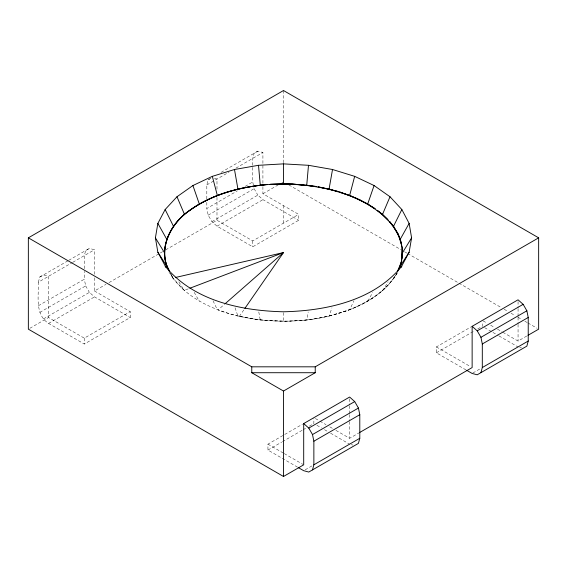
<?xml version="1.0" encoding="UTF-8"?>
<svg xmlns="http://www.w3.org/2000/svg" width="567" height="567" viewBox="0 0 567 567"><rect width="100%" height="100%" fill="white"/><g stroke="black" fill="none" stroke-linecap="round" stroke-linejoin="round"><path stroke-width="0.43" stroke-dasharray="2.83 2.13" d="M283.5 223.15L283.5 205.63M170.589 273.549L173.488 278.914C189.229 299.192 213.695 309.83 237.934 316.124L260.267 320.036L286.519 321.291L306.733 320.036L308.2 311.978M38.379 282.175L39.74 277.079L43.461 274.917L48.549 276.257L48.549 317.506L84.306 338.152L130.233 311.637L130.233 317.527L84.306 344.041L48.585 323.417C34.644 314.451 38.769 296.045 38.379 282.175L72.278 262.556M206.82 198.897L206.82 184.927L208.181 179.831L210.414 178.534M235.057 307.817L237.934 316.124C267.844 322.708 299.178 323.034 329.066 316.124L331.943 307.817M396.815 273.209C378.579 304.174 340.25 315.394 306.733 320.036M396.921 273.202L396.177 274.804C377.261 303.097 342.532 314.508 310.418 319.533C279.382 323.24 247.503 320.624 218.004 309.972L224.624 304.174M329.066 316.124L349.655 309.766L353.95 300.815M349.655 309.766C367.466 302.062 386.262 291.955 395.901 274.364M367.699 301.219L372.803 292.345M382.505 290.8L388.133 281.891M393.512 278.914L398.14 271.813M239.331 316.407L244.349 309.15M94.476 274.315L94.476 249.742L89.388 248.403L85.667 250.564L84.306 255.66L84.306 270.494M262.911 183.212L262.911 152.495L257.829 151.155L254.108 153.317L252.747 158.413L252.747 181.979L253.428 185.324M39.74 277.079L68.061 260.728M68.72 260.331L89.388 248.403M208.181 179.831L210.477 178.506M221.087 172.368L257.829 151.155M72.824 262.287L94.476 249.742M206.82 184.927L229.018 172.113M235.907 168.13L262.911 152.495M38.379 305.741L84.306 279.226L84.306 271.373M262.911 186.72L262.911 193.744L298.674 214.39L298.674 220.28L252.747 246.794L217.026 226.176L211.923 221.647L208.188 215.177L206.82 208.493L237.438 190.817M245.093 186.401L252.747 181.979M39.747 312.424L85.674 285.91L84.306 279.226M208.188 215.177L254.115 188.662L253.598 186.153M43.482 318.895L89.409 292.381L94.512 296.902L130.233 317.527M211.923 221.647L257.85 195.133L262.953 199.655L298.674 220.28M29.845 328.3L48.549 317.506M94.476 277.823L94.476 290.991L105.958 284.358M109.02 282.593L159.561 253.414M160.326 252.974L162.623 251.649M165.684 249.877L216.984 220.258L252.747 240.904L298.674 214.39M262.911 193.744L278.163 184.941M281.976 182.737L283.5 181.858M48.585 323.417L94.512 296.902M217.026 226.176L262.953 199.655M297.583 467.173L267.936 450.063L267.936 444.167L302.48 424.229M466.017 369.925L436.377 352.816L436.377 346.926L471.588 326.592M267.936 450.063L281.714 442.104M282.479 441.665L302.381 430.176M303.147 429.736L306.208 427.965M309.27 426.2L313.863 423.549L313.863 418.496M436.377 352.816L474.65 330.717M477.712 328.952L482.304 326.301L482.304 322.091M335.933 430.396L349.626 438.298L358.812 432.997M502.844 332.269L518.061 341.05L527.211 335.77M305.188 469.802L312.842 465.379M472.864 372.994L481.284 368.139M188.244 288.851L184.14 290.417L172.921 278.064L170.582 273.344M214.439 178.343L216.984 179.009L216.984 190.42M519.726 347.38L521.427 347.833M351.285 444.627L352.986 445.081M288.865 184.955L401.5 249.983M404.562 251.755L406.858 253.08M407.63 253.52L458.2 282.72M458.965 283.16L501.108 307.491M504.169 309.263L508.004 311.474M511.065 313.239L514.9 315.45M517.962 317.222L521.796 319.434M524.858 321.205L527.154 322.531M527.92 322.97L537.119 328.279M483.063 320.844L486.869 323.041M490.675 325.238L494.474 327.435M497.521 329.193L502.086 331.83M484.587 327.613L492.184 332.007M492.943 332.446L498.265 335.515M499.024 335.955L518.025 346.926M436.377 346.926L470.617 366.693M94.476 290.991L130.233 311.637M315.387 418.531L319.193 420.728M319.951 421.168L326.039 424.683M329.845 426.88L332.886 428.638M316.903 425.3L321.468 427.936M324.508 429.687L327.549 431.444M330.589 433.202L349.584 444.167M267.936 444.167L283.5 453.153M284.251 453.586L302.948 464.38M168.86 271.813L173.488 278.914L171.099 274.364M178.867 281.891L184.495 290.8M254.115 188.662L257.85 195.133M85.674 285.91L89.409 292.381M194.197 292.345L199.3 301.219M213.05 300.815L217.345 309.766M258.8 311.978L260.267 320.036M518.061 301.559L518.061 307.704M518.061 308.583L518.061 316.478M518.061 317.357L518.061 323.502M518.061 324.381L518.061 341.05M349.626 398.807L349.626 404.951M349.626 405.83L349.626 413.726M349.626 414.605L349.626 420.749M349.626 421.628L349.626 438.298M283.5 90.522L283.5 163.416M283.5 312.658L283.5 321.354M252.747 240.904L252.747 246.794M216.984 197.444L216.984 220.258M206.82 202.384L206.82 208.493M84.306 338.152L84.306 344.041"/><path stroke-width="0.85" d="M267.589 184.481C239.55 187.067 211.215 194.502 188.258 211.406C215.417 191.086 250.245 184.367 283.5 183.857L283.5 163.877L308.491 165.302L332.517 169.505L354.666 176.344L374.078 185.537L390.011 196.749L401.847 209.535L409.133 223.405L411.599 237.835L409.133 252.258L400.919 267.553M169.413 270.983C157.13 250.288 169.746 224.773 187.521 211.874C171.744 224.156 160.234 244.398 166.294 264.69L169.037 270.537M401.62 261.252L402.23 247.347L397.984 233.654L389.543 221.449M357.99 198.967L349.655 195.445L329.066 189.095L317.967 186.819L338.634 191.632L329.066 189.095L306.733 185.182L308.491 165.302M401.911 258.658L402.407 249.976M166.081 267.553L157.867 252.258L155.401 237.835L157.867 223.405L165.153 209.535L176.989 196.749L192.922 185.537L212.334 176.344L234.483 169.505L258.509 165.302L283.5 163.877M169.505 271.331C158.143 251.954 168.399 227.728 184.495 214.411C207.713 195.565 237.509 187.372 266.816 184.53M398.048 270.806C403.931 259.325 403.364 245.227 397.984 233.654M329.066 189.095L332.517 169.505M375.049 208.656L367.699 203.992L349.655 195.445L354.666 176.344M312.495 469.894L313.863 464.791L313.863 441.225L312.502 434.556L308.788 428.099L303.699 423.57L349.626 397.049L354.715 401.585L358.429 408.042L359.79 414.704L359.79 438.277L358.422 443.38L308.76 472.056L303.657 470.688L298.341 467.612M480.936 372.647L482.304 367.544L482.304 343.978L480.944 337.308L477.223 330.852L472.134 326.323L518.061 299.808L523.15 304.337L526.871 310.794L528.231 317.463L528.231 341.029L526.863 346.132L477.201 374.808L472.098 373.44L466.776 370.364M397.495 271.331L400.288 266.015L401.181 262.84M387.261 219.011L382.505 214.411L367.699 203.992L374.078 185.537M397.46 271.614L401.301 262.046M397.084 232.179L393.512 226.297L382.505 214.411L390.011 196.749M401.649 244.901L400.288 239.196L393.512 226.297L401.847 209.535M400.288 239.196L409.133 223.405M402.577 252.606L411.599 237.835M400.288 266.015L409.133 252.258M244.852 308.427L283.5 252.563L175.494 277.476M401.847 266.136C373.646 300.808 326.11 310.808 283.5 311.786C240.89 310.808 193.354 300.808 165.153 266.136M225.283 303.593L283.5 252.563L189.888 288.227M303.699 423.57L303.699 464.812L283.5 476.478L28.35 329.165L28.35 237.835L283.5 90.522L538.65 237.835L538.65 329.165L527.976 335.331M28.35 237.835L251.769 366.821L315.231 366.821L538.65 237.835M251.769 366.821L251.769 372.717L283.5 391.039L315.231 372.717L315.231 366.821M308.788 428.099L354.715 401.585M477.223 330.852L523.15 304.337M312.502 434.556L358.429 408.042M480.944 337.308L526.871 310.794M313.863 441.225L359.79 414.704M482.304 343.978L528.231 317.463M359.577 432.55L472.134 367.565L472.134 326.323M313.863 464.791L359.79 438.277M482.304 367.544L528.231 341.029M270.225 184.31L292.544 184.013L316.258 186.472L292.544 184.013L270.175 184.339M251.769 372.717L315.231 372.717M283.5 183.857L306.733 185.182M349.655 195.445L339.42 191.901L357.947 198.974M367.699 203.992L358.748 199.286L375.042 208.691M377.799 210.704L382.505 214.411M377.112 210.279L388.381 220.152M389.543 221.35L393.512 226.297M157.867 252.258L166.712 266.015M155.401 237.835L164.423 252.606M157.867 223.405L166.712 239.196M165.153 209.535L173.488 226.297M176.989 196.749L184.495 214.411M192.922 185.537L199.3 203.992M212.334 176.344L217.345 195.445M234.483 169.505L237.934 189.095M258.509 165.302L260.267 185.182M283.5 391.039L283.5 476.478"/></g></svg>
